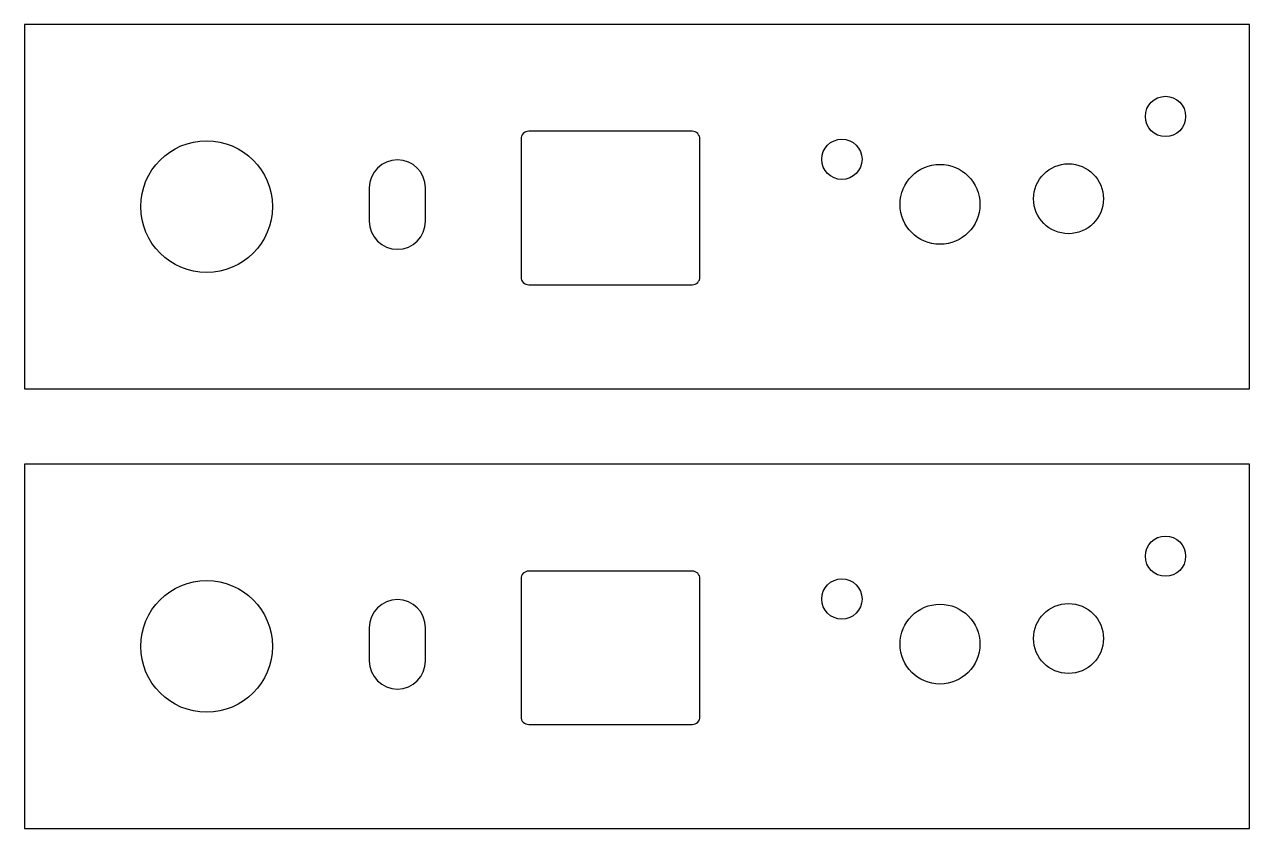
# Model space of a CAD drawing. Extents: x 0 to 4.79, y 0 to 3.15.
import ezdxf

# ---------------------------------------------------------------- set-up
doc = ezdxf.new("R2010")
doc.units = 0
doc.header["$MEASUREMENT"] = 0
doc.layers.add('CUT', color=7, linetype='Continuous')

msp = doc.modelspace()

# ---------------------------------------------------------------- linework, layer by layer
at = {"layer": 'CUT', "color": 5}
for p, q in [((4.7925, 3.1453), (0, 3.1453)), ((0, 3.1453), (0, 1.7203)), ((4.7925, 1.7203), (4.7925, 3.1453)), ((1.9425, 2.6974), (1.9425, 2.1574)), ((2.6125, 2.7274), (1.9725, 2.7274)), ((2.6425, 2.1574), (2.6425, 2.6974)), ((1.3489, 2.5058), (1.3489, 2.3758)), ((1.5689, 2.3758), (1.5689, 2.5058)), ((1.9725, 2.1274), (2.6125, 2.1274)), ((0, 1.7203), (4.7925, 1.7203)), ((4.7925, 1.425), (0, 1.425)), ((0, 1.425), (0, 0)), ((4.7925, 0), (4.7925, 1.425)), ((2.6125, 1.0071), (1.9725, 1.0071)), ((1.9425, 0.9771), (1.9425, 0.4371)), ((2.6425, 0.4371), (2.6425, 0.9771)), ((1.3489, 0.7855), (1.3489, 0.6555)), ((1.5689, 0.6555), (1.5689, 0.7855)), ((1.9725, 0.4071), (2.6125, 0.4071)), ((0, 0), (4.7925, 0))]:
    msp.add_line(p, q, dxfattribs=at)
for centre, radius in [((4.4638, 2.7856), 0.0788), ((0.7125, 2.4328), 0.2577), ((3.1978, 2.618), 0.0788), ((3.5816, 2.4416), 0.1562), ((4.0844, 2.4636), 0.1367), ((4.4638, 1.0653), 0.0788), ((0.7125, 0.7125), 0.2577), ((3.1978, 0.8977), 0.0788), ((3.5816, 0.7213), 0.1562), ((4.0844, 0.7433), 0.1367)]:
    msp.add_circle(centre, radius, dxfattribs=at)
for centre, radius, start, end in [((1.9725, 2.6974), 0.03, 90, 180), ((2.6125, 2.6974), 0.03, 0, 90), ((1.4589, 2.5058), 0.11, 0, 180), ((1.4589, 2.3758), 0.11, 180, 360), ((1.9725, 2.1574), 0.03, 180, 270), ((2.6125, 2.1574), 0.03, 270, 0), ((1.9725, 0.9771), 0.03, 90, 180), ((2.6125, 0.9771), 0.03, 0, 90), ((1.4589, 0.7855), 0.11, 0, 180), ((1.4589, 0.6555), 0.11, 180, 360), ((1.9725, 0.4371), 0.03, 180, 270), ((2.6125, 0.4371), 0.03, 270, 0)]:
    msp.add_arc(centre, radius, start, end, dxfattribs=at)

doc.saveas('drawing.dxf')
